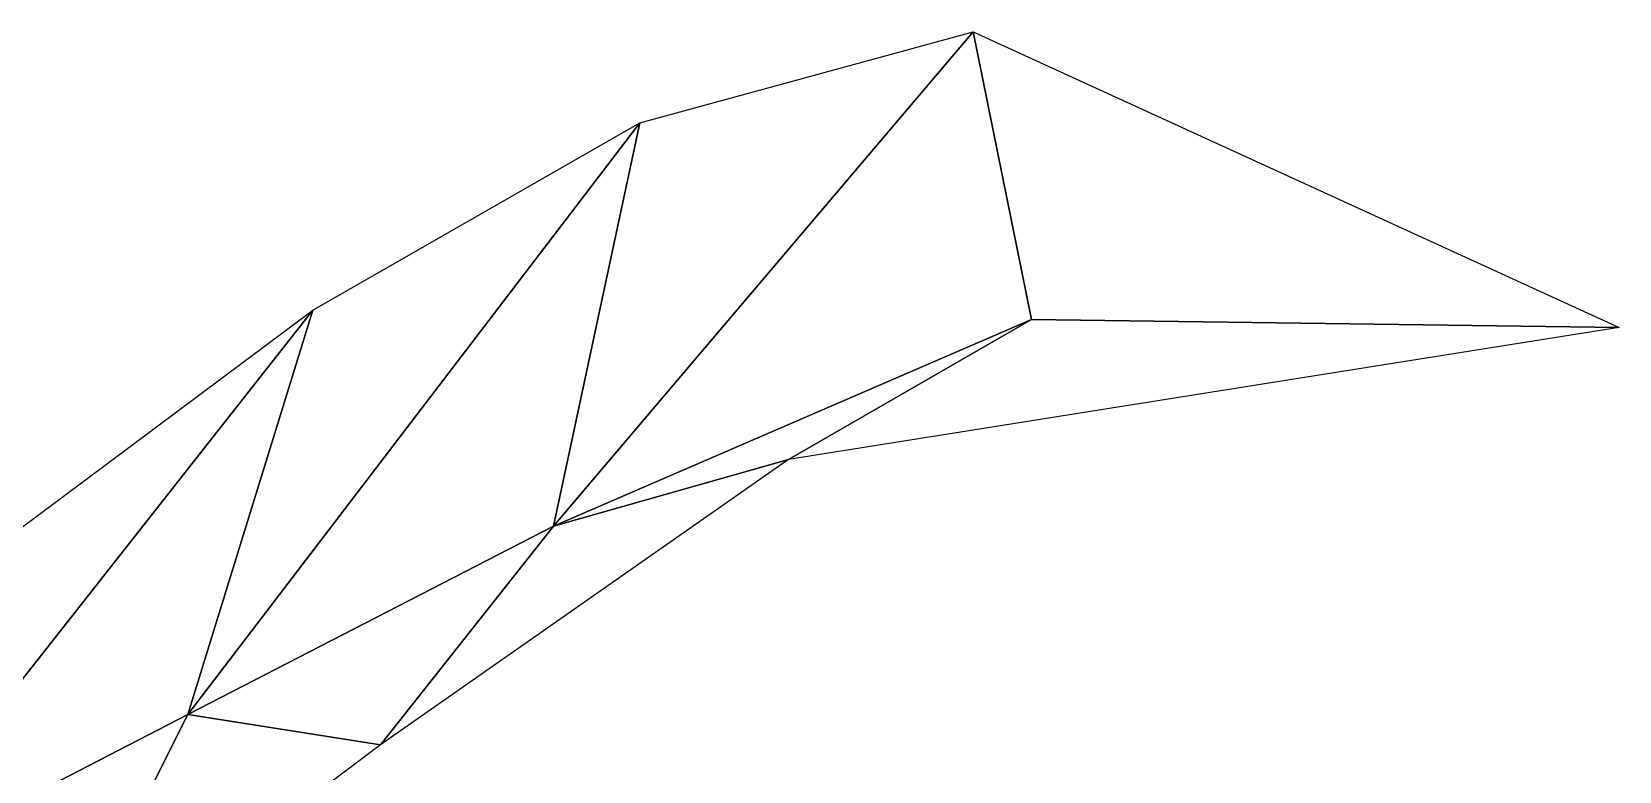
# Model space of a CAD drawing. Extents: x -6.8 to 6.8, y -29 to 29.
# Drawn here: x 1.411 to 4.808, y -3.686 to -2.105 of the extents above; entities that cross this region are included whole.
import ezdxf

# ---------------------------------------------------------------- set-up
doc = ezdxf.new("R2010")
doc.units = 0

msp = doc.modelspace()

# ---------------------------------------------------------------- linework, layer by layer
at = {"layer": 'leaves2', "color": 3}
for points in [[(2.71252, -2.30017, 11.49755), (3.42504, -2.10516, 12.35253), (2.52752, -3.16265, 12.27758)], [(2.52752, -3.16265, 12.27758), (3.42504, -2.10516, 12.35253), (3.55004, -2.72015, 12.94757)], [(3.42504, -2.10516, 12.35253), (4.80755, -2.73767, 13.23156), (3.55004, -2.72015, 12.94757)], [(1.74505, -3.56518, 11.71203), (2.71252, -2.30017, 11.49755), (2.52752, -3.16265, 12.27758)], [(2.01257, -2.70019, 10.81005), (2.71252, -2.30017, 11.49755), (1.74505, -3.56518, 11.71203)], [(1.04754, -3.92517, 11.20947), (1.38006, -3.17266, 10.41754), (2.01257, -2.70019, 10.81005)], [(1.04754, -3.92517, 11.20947), (2.01257, -2.70019, 10.81005), (1.74505, -3.56518, 11.71203)], [(3.55004, -2.72015, 12.94757), (3.03002, -3.01971, 13.53503), (2.52752, -3.16265, 12.27758)], [(4.80755, -2.73767, 13.23156), (3.03002, -3.01971, 13.53503), (3.55004, -2.72015, 12.94757)], [(2.52752, -3.16265, 12.27758), (3.03002, -3.01971, 13.53503), (2.15753, -3.63018, 13.19506)], [(2.15753, -3.63018, 13.19506), (1.74505, -3.56518, 11.71203), (2.52752, -3.16265, 12.27758)], [(1.44256, -4.16766, 12.60253), (1.04754, -3.92517, 11.20947), (1.74505, -3.56518, 11.71203)], [(1.74505, -3.56518, 11.71203), (2.15753, -3.63018, 13.19506), (1.44256, -4.16766, 12.60253)]]:
    msp.add_3dface(points, dxfattribs=at)

doc.saveas('drawing.dxf')
